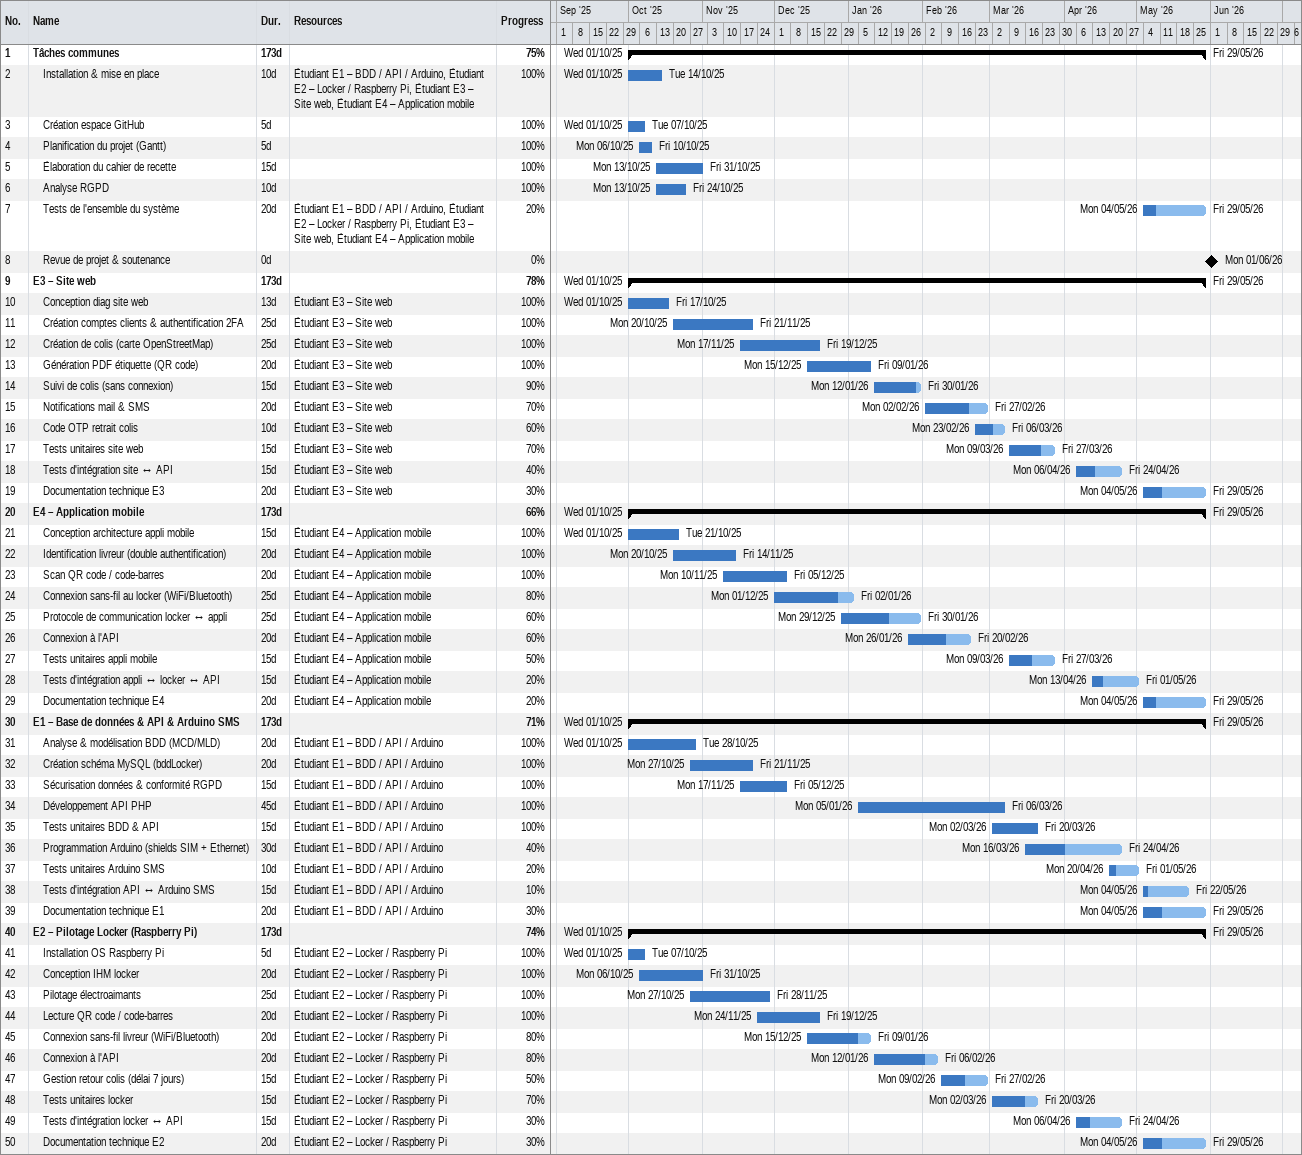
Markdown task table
| ID | Level | Task | Duration | Start | Finish | Resources | % complete |
|---|---|---|---|---|---|---|---|
| 1 | 1 | **Tâches communes** | 173d | 2025-10-01 | 2026-05-29 |  | 75 |
| 2 | 2 | Installation & mise en place | 10d | 2025-10-01 | 2025-10-14 | Étudiant E1 – BDD / API / Arduino, Étudiant E2 – Locker / Raspberry Pi, Étudiant E3 – Site web, Étudiant E4 – Application mobile | 100 |
| 3 | 2 | Création espace GitHub | 5d | 2025-10-01 | 2025-10-07 |  | 100 |
| 4 | 2 | Planification du projet (Gantt) | 5d | 2025-10-06 | 2025-10-10 |  | 100 |
| 5 | 2 | Élaboration du cahier de recette | 15d | 2025-10-13 | 2025-10-31 |  | 100 |
| 6 | 2 | Analyse RGPD | 10d | 2025-10-13 | 2025-10-24 |  | 100 |
| 7 | 2 | Tests de l'ensemble du système | 20d | 2026-05-04 | 2026-05-29 | Étudiant E1 – BDD / API / Arduino, Étudiant E2 – Locker / Raspberry Pi, Étudiant E3 – Site web, Étudiant E4 – Application mobile | 20 |
| 8 | 2 | Revue de projet & soutenance | 0d | 2026-06-01 | 2026-06-01 |  | 0 |
| 9 | 1 | **E3 – Site web** | 173d | 2025-10-01 | 2026-05-29 |  | 78 |
| 10 | 2 | Conception diag site web | 13d | 2025-10-01 | 2025-10-17 | Étudiant E3 – Site web | 100 |
| 11 | 2 | Création comptes clients & authentification 2FA | 25d | 2025-10-20 | 2025-11-21 | Étudiant E3 – Site web | 100 |
| 12 | 2 | Création de colis (carte OpenStreetMap) | 25d | 2025-11-17 | 2025-12-19 | Étudiant E3 – Site web | 100 |
| 13 | 2 | Génération PDF étiquette (QR code) | 20d | 2025-12-15 | 2026-01-09 | Étudiant E3 – Site web | 100 |
| 14 | 2 | Suivi de colis (sans connexion) | 15d | 2026-01-12 | 2026-01-30 | Étudiant E3 – Site web | 90 |
| 15 | 2 | Notifications mail & SMS | 20d | 2026-02-02 | 2026-02-27 | Étudiant E3 – Site web | 70 |
| 16 | 2 | Code OTP retrait colis | 10d | 2026-02-23 | 2026-03-06 | Étudiant E3 – Site web | 60 |
| 17 | 2 | Tests unitaires site web | 15d | 2026-03-09 | 2026-03-27 | Étudiant E3 – Site web | 70 |
| 18 | 2 | Tests d'intégration site ↔ API | 15d | 2026-04-06 | 2026-04-24 | Étudiant E3 – Site web | 40 |
| 19 | 2 | Documentation technique E3 | 20d | 2026-05-04 | 2026-05-29 | Étudiant E3 – Site web | 30 |
| 20 | 1 | **E4 – Application mobile** | 173d | 2025-10-01 | 2026-05-29 |  | 66 |
| 21 | 2 | Conception architecture appli mobile | 15d | 2025-10-01 | 2025-10-21 | Étudiant E4 – Application mobile | 100 |
| 22 | 2 | Identification livreur (double authentification) | 20d | 2025-10-20 | 2025-11-14 | Étudiant E4 – Application mobile | 100 |
| 23 | 2 | Scan QR code / code-barres | 20d | 2025-11-10 | 2025-12-05 | Étudiant E4 – Application mobile | 100 |
| 24 | 2 | Connexion sans-fil au locker (WiFi/Bluetooth) | 25d | 2025-12-01 | 2026-01-02 | Étudiant E4 – Application mobile | 80 |
| 25 | 2 | Protocole de communication locker ↔ appli | 25d | 2025-12-29 | 2026-01-30 | Étudiant E4 – Application mobile | 60 |
| 26 | 2 | Connexion à l'API | 20d | 2026-01-26 | 2026-02-20 | Étudiant E4 – Application mobile | 60 |
| 27 | 2 | Tests unitaires appli mobile | 15d | 2026-03-09 | 2026-03-27 | Étudiant E4 – Application mobile | 50 |
| 28 | 2 | Tests d'intégration appli ↔ locker ↔ API | 15d | 2026-04-13 | 2026-05-01 | Étudiant E4 – Application mobile | 20 |
| 29 | 2 | Documentation technique E4 | 20d | 2026-05-04 | 2026-05-29 | Étudiant E4 – Application mobile | 20 |
| 30 | 1 | **E1 – Base de données & API & Arduino SMS** | 173d | 2025-10-01 | 2026-05-29 |  | 71 |
| 31 | 2 | Analyse & modélisation BDD (MCD/MLD) | 20d | 2025-10-01 | 2025-10-28 | Étudiant E1 – BDD / API / Arduino | 100 |
| 32 | 2 | Création schéma MySQL (bddLocker) | 20d | 2025-10-27 | 2025-11-21 | Étudiant E1 – BDD / API / Arduino | 100 |
| 33 | 2 | Sécurisation données & conformité RGPD | 15d | 2025-11-17 | 2025-12-05 | Étudiant E1 – BDD / API / Arduino | 100 |
| 34 | 2 | Développement API PHP | 45d | 2026-01-05 | 2026-03-06 | Étudiant E1 – BDD / API / Arduino | 100 |
| 35 | 2 | Tests unitaires BDD & API | 15d | 2026-03-02 | 2026-03-20 | Étudiant E1 – BDD / API / Arduino | 100 |
| 36 | 2 | Programmation Arduino (shields SIM + Ethernet) | 30d | 2026-03-16 | 2026-04-24 | Étudiant E1 – BDD / API / Arduino | 40 |
| 37 | 2 | Tests unitaires Arduino SMS | 10d | 2026-04-20 | 2026-05-01 | Étudiant E1 – BDD / API / Arduino | 20 |
| 38 | 2 | Tests d'intégration API ↔ Arduino SMS | 15d | 2026-05-04 | 2026-05-22 | Étudiant E1 – BDD / API / Arduino | 10 |
| 39 | 2 | Documentation technique E1 | 20d | 2026-05-04 | 2026-05-29 | Étudiant E1 – BDD / API / Arduino | 30 |
| 40 | 1 | **E2 – Pilotage Locker (Raspberry Pi)** | 173d | 2025-10-01 | 2026-05-29 |  | 74 |
| 41 | 2 | Installation OS Raspberry Pi | 5d | 2025-10-01 | 2025-10-07 | Étudiant E2 – Locker / Raspberry Pi | 100 |
| 42 | 2 | Conception IHM locker | 20d | 2025-10-06 | 2025-10-31 | Étudiant E2 – Locker / Raspberry Pi | 100 |
| 43 | 2 | Pilotage électroaimants | 25d | 2025-10-27 | 2025-11-28 | Étudiant E2 – Locker / Raspberry Pi | 100 |
| 44 | 2 | Lecture QR code / code-barres | 20d | 2025-11-24 | 2025-12-19 | Étudiant E2 – Locker / Raspberry Pi | 100 |
| 45 | 2 | Connexion sans-fil livreur (WiFi/Bluetooth) | 20d | 2025-12-15 | 2026-01-09 | Étudiant E2 – Locker / Raspberry Pi | 80 |
| 46 | 2 | Connexion à l'API | 20d | 2026-01-12 | 2026-02-06 | Étudiant E2 – Locker / Raspberry Pi | 80 |
| 47 | 2 | Gestion retour colis (délai 7 jours) | 15d | 2026-02-09 | 2026-02-27 | Étudiant E2 – Locker / Raspberry Pi | 50 |
| 48 | 2 | Tests unitaires locker | 15d | 2026-03-02 | 2026-03-20 | Étudiant E2 – Locker / Raspberry Pi | 70 |
| 49 | 2 | Tests d'intégration locker ↔ API | 15d | 2026-04-06 | 2026-04-24 | Étudiant E2 – Locker / Raspberry Pi | 30 |
| 50 | 2 | Documentation technique E2 | 20d | 2026-05-04 | 2026-05-29 | Étudiant E2 – Locker / Raspberry Pi | 30 |
